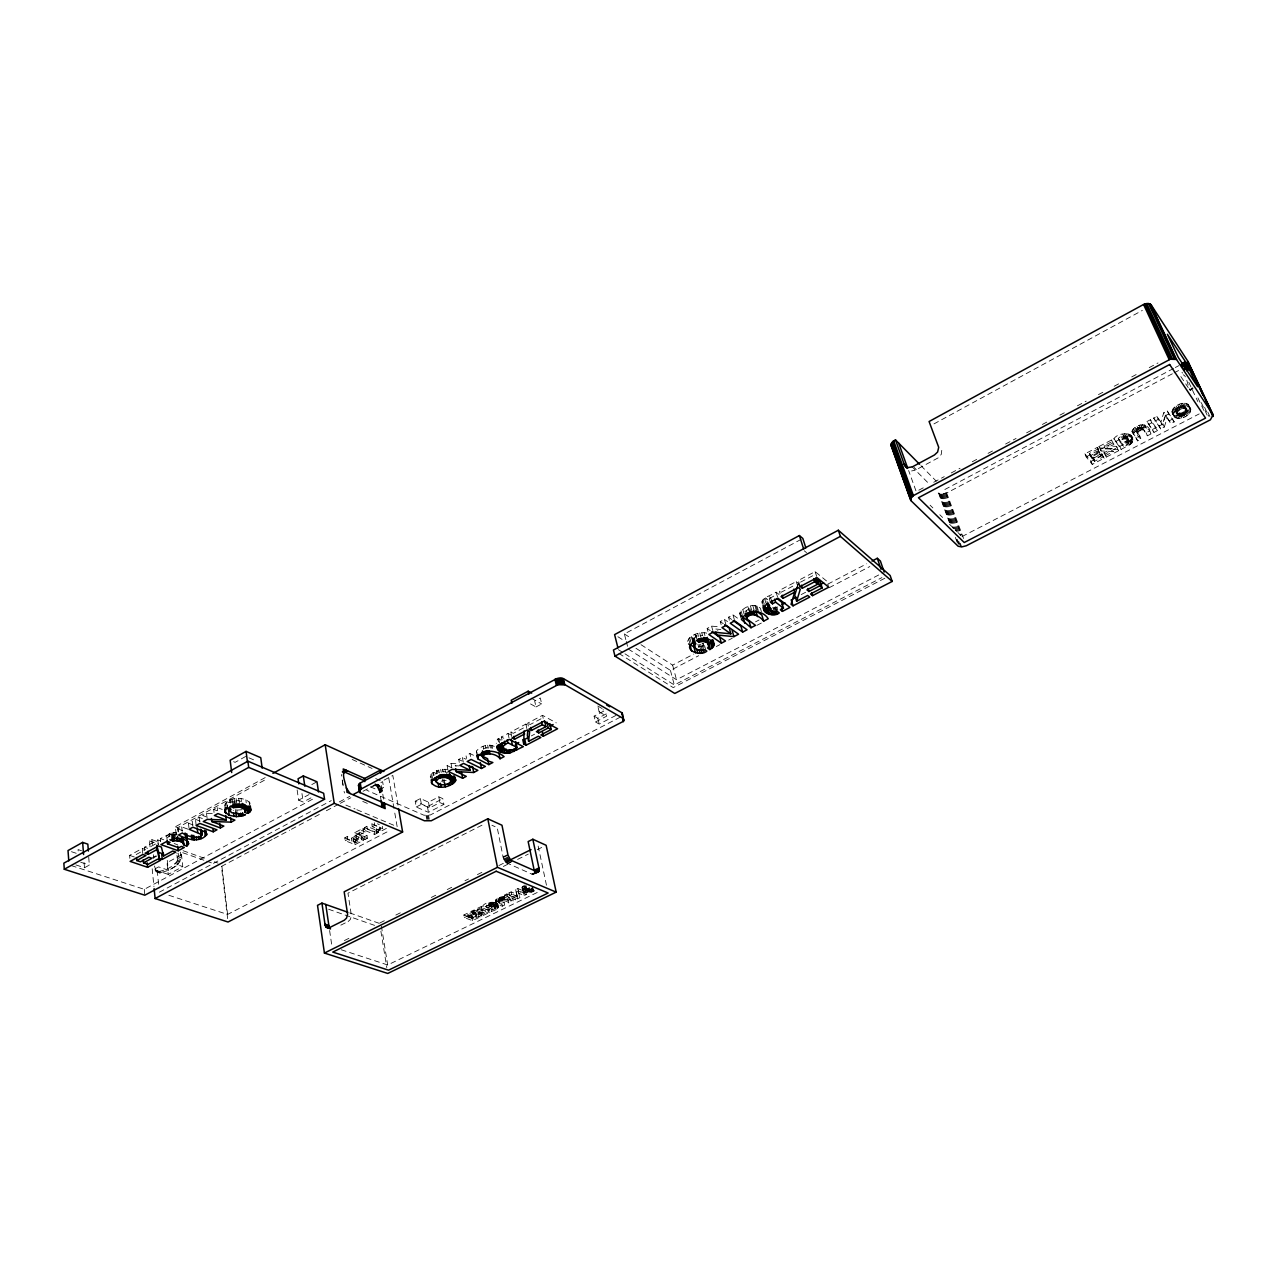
<?xml version="1.0" encoding="UTF-8"?>
<svg xmlns="http://www.w3.org/2000/svg" width="1277" height="1277" viewBox="0 0 1277 1277"><rect width="100%" height="100%" fill="white"/><g stroke="black" fill="none" stroke-linecap="round" stroke-linejoin="round"><path stroke-width="0.75" stroke-dasharray="5 3.75" d="M494.231 746.391C488.277 743.374 480.375 746.183 476.385 751.099L477.151 753.302M1175.702 410.396C1187.45 393.875 1188.664 422.096 1175.702 410.396C1175.447 420.851 1192.989 414.642 1185.375 406.996M1177.091 413.413C1177.602 409.358 1184.992 406.373 1187.131 410.683M504.702 905.042L502.388 906.159C485.691 902.52 503.872 891.793 510.608 899.279L511.135 901.913L508.821 903.031C505.085 898.082 491.406 902.536 504.702 905.042L504.176 902.408C490.895 899.902 504.559 895.432 508.294 900.413L510.608 899.279M496.003 903.158C498.908 898.162 506.873 898.832 511.135 901.913M483.456 908.298L491.517 911.443C508.533 905.952 488.373 901.722 483.456 908.298L482.945 905.648C487.862 899.072 508.007 903.334 491.007 908.809L482.945 905.648M1132.045 431.323C1135.812 422.607 1150.066 422.144 1150.96 433.972L1147.432 435.792L1141.941 427.364C1133.417 425.433 1135.828 436.064 1141.143 439.049L1137.631 440.868L1132.045 431.323L1133.449 434.914M1133.369 434.34C1136.227 427.572 1148.725 424.044 1150.96 433.972M495.3 904.93L491.805 907.197L486.553 905.138L487.064 907.771L492.315 909.831C500.935 907.516 490.799 899.726 486.553 905.138M154.469 865.982L156.273 871.872C164.733 871.01 181.111 864.768 178.157 853.196M154.836 869.749L157.247 870.563L158.683 872.686C167.925 871.888 184.846 864.625 180.328 852.142M1119.578 441.379L1123.425 446.375C1134.646 444.715 1125.835 433.988 1119.578 441.379L1118.269 438.362C1123.6 433.095 1130.225 437.245 1130.624 444.268L1121.11 449.424L1113.895 438.761C1118.987 430.684 1139.834 432.536 1130.624 444.268M522.469 890.484L522.868 886.19L523.41 888.84C520.713 894.139 532.062 893.166 534.696 890.644M534.44 872.941L532.349 874.346L505.74 862.47L503.218 857.585L497.216 827.64L491.9 825.245M1172.047 411.338C1173.579 404.857 1187.355 398.855 1189.589 407.427C1187.929 413.812 1174.377 419.798 1172.047 411.338C1172.318 425.449 1197.603 415.536 1188.903 405.16M1173.419 414.355C1175.223 408.177 1186.86 402.51 1190.85 409.294M779.082 594.491L776.081 592.177C771.947 595.752 761.603 596.63 761.81 603.75M741.682 616.264L739.67 613.471C742.943 606.83 754.276 602.393 760.374 608.251L761.715 612.752M687.553 641.357C690.107 634.414 699.573 631.939 706.341 632.945L708.017 638.947M1113.895 438.761L1119.817 446.423L1130.001 440.677L1131.342 436.207M797.359 586.654L798.38 583.222L796.273 581.546L779.162 590.549L780.087 593.566M1160.905 421.985L1156.882 416.35L1153.626 418.058L1160.649 428.944L1164.305 427.045L1162.948 424.044L1165.693 415.057L1170.961 423.597L1174.233 421.905L1167.274 410.939L1163.746 412.774L1160.905 421.985L1162.262 424.986L1165.119 415.807L1163.746 412.774M1164.305 427.045L1167.066 418.074L1165.693 415.057M533.69 889.271C531.535 892.958 522.612 891.873 525.086 886.334M1137.184 433.542L1139.403 430.828L1143.298 430.365M692.597 639.809L696.891 636.233L702.238 635.531M435.617 774.085L436.175 773.591C433.781 770.813 430.126 773.958 430.301 776.815L430.812 777.916M1118.269 438.362L1122.116 443.374L1127.128 440.549L1127.958 438.394M744.97 611.635L748.721 609.001L752.009 608.506M250.021 804.063L249.893 802.882C243.939 795.906 226.875 796.784 224.369 806.186M500.999 740.277L498.716 738.473L497.87 739L495.987 741.362L496.322 743.453M523.41 888.84L525.262 887.723M348.158 921.531L350.313 919.488L351.43 915.689L347.967 893.182L484.813 823.745M941.772 450.35L941.245 454.404L938.547 457.645L915.433 470.144L911.602 470.958M245.695 756.447L235.112 762.337L230.163 760.262M75.838 864.912L84.49 867.753L89.342 865.072L88.528 854.76M150.047 846.89L149.457 840.936L151.851 839.627L159.194 842.245M176.162 834.312L175.364 826.762L265.951 777.182M175.364 826.762L177.726 827.64L266.063 779.337M129.871 858.383L129.6 855.367L142.274 848.439L145.37 849.524L136.224 854.505L136.511 857.521M144.812 850.227L144.524 847.21L157.821 839.931L160.742 840.984M160.631 841.607L160.327 838.574L172.219 832.748L176.178 832.253L176.817 838.303M178.285 831.966L177.966 828.933L181.717 826.873L188.677 829.443M188.948 827.751L188.437 823.202L192.22 821.143L192.731 825.692M196.163 825.421L195.477 819.355L199.18 817.328L202.596 818.621M212.237 813.529L206.523 813.321L202.612 815.46L207.72 817.408M214.041 812.443L213.69 809.41L217.186 807.495L222.278 809.474M151.117 846.38L156.369 843.522M933.966 423.9L1142.356 310.407M152.601 857.697L155.826 855.941M153.543 857.793L156.8 856.021M181.51 854.856L167.016 862.661L168.229 874.394L182.771 866.604L181.51 854.856L176.753 853.18M311.811 784.573L316.983 781.779M168.229 874.394L153.767 869.509L158.619 866.891L168.277 870.18L177.998 864.96L182.771 866.604M297.142 789.936L298.61 800.152L309.002 794.581M298.61 800.152L303.192 802.052L313.583 796.481M71.336 865.598L144.253 889.335L314.86 797.965M625.81 639.585L624.389 633.935L801.094 539.389M159.37 892.176L331.302 800.615M923.223 487.846L916.216 491.581L908.633 470.543M933.726 482.259L944.246 476.656M951.253 472.937L960.017 468.276M972.276 461.747L977.543 458.954M988.047 453.351L995.054 449.632M1005.574 444.029L1016.077 438.442M1026.596 432.855L1031.848 430.062M1042.367 424.459L1049.375 420.74M1059.878 415.137L1065.146 412.343M1077.405 405.815L1086.168 401.154M1098.428 394.625L1103.679 391.831M1114.198 386.245L1121.206 382.509M1131.725 376.923L1136.977 374.129M1149.236 367.6L1158 362.939M339.267 801.956L349.786 796.353M272.161 839.5L221.448 866.413L227.817 920.094M273.916 838.574L289.656 830.21M291.395 829.284L305.395 821.861M307.134 820.935L319.378 814.439M326.369 810.735L338.613 804.239M340.368 803.297L350.856 797.742M363.099 791.245L377.082 783.807M384.074 780.103L392.821 775.458L398.232 806.649M383.627 799.115L381.392 785.866C378.934 779.832 359.444 793.735 382.621 781.668L383.627 787.558L378.375 790.319L366.962 785.307M375.693 785.786L378.215 784.445M375.278 785.547L378.375 784.541L381.807 789.17L379.556 791.309L381.105 800.456M375.853 785.866L378.95 784.972M376.444 786.297L379.524 785.499M377.018 786.84L380.083 786.121M377.561 787.446L380.594 786.808M378.072 788.148L378.551 788.899L381.057 787.558M1173.547 368.462L944.613 489.618L961.358 534.744M1175.303 367.521L1178.831 365.669M379.556 791.309L378.95 789.681L381.472 788.356M536.005 706.947L541.656 703.962L540.331 697.992L534.68 700.993L536.005 706.947L527.912 702.494M379.285 790.495L381.807 789.17M379.604 791.532L382.126 790.192M379.732 792.091L382.254 790.766M1172.366 373.794L947.534 492.555L942.155 494.087L938.212 493.002M1174.122 372.868L1179.389 370.091M379.828 792.857L382.35 791.532M707.969 631.461L707.139 628.46L711.576 626.113L719.382 626.879M721.122 624.549L720.26 621.548L724.426 619.361L727.523 621.58M729.375 620.223L728.513 617.206L732.966 614.86L739.144 619.329M800.216 586.526L798.317 580.476L815.125 571.633L826.826 581.195L828.278 585.696M447.94 769.967L447.094 765.546L451.02 763.47L458.97 763.885M459.289 762.385L458.714 759.432L462.386 757.5L465.961 759.24M473.512 755.282L469.952 753.526L466.009 755.585L466.584 758.538M501.989 739.942L501.366 736.989L508.054 733.461L511.566 735.297M511.726 736.478L510.784 732.024L525.901 724.075L528.359 725.4M528.343 726.102L527.688 723.133L542.533 715.328L556.277 722.878M773.766 596.12L768.179 599.2L766.854 602.026M792.809 586.159L781.301 592.209L779.162 590.549M812.715 575.751L800.456 582.184L798.317 580.476M523.426 727.986L513.274 733.333L510.784 732.024M541.017 718.807L530.21 724.49L527.688 723.133M1192.175 387.649C1188.217 397.067 1188.424 376.268 1183.252 374.815M1189.605 389.708L1192.973 388.032M1190.1 390.379L1193.021 388.862M801.19 594.603L806.186 591.985M531.328 735.919L534.6 734.195M641.022 644.693L672.612 665.125L693.778 654.079M755.537 621.835L759.065 619.999M827.895 584.084L866.7 563.811M353.059 838.925L355.309 839.819L361.152 836.786L362.86 837.489L363.322 840.346L355.07 844.624L345.237 840.713L344.79 837.84L347.216 836.579L351.351 838.239L356.459 835.573L358.167 836.259L358.629 839.133L353.506 841.782L353.059 838.925L358.167 836.259M367.409 838.239L364.967 839.516L355.166 835.541L354.703 832.668L362.955 828.358L364.727 829.092L358.917 832.109L359.38 834.998L367.409 838.239L366.946 835.381L358.917 832.109M359.38 834.998L365.19 831.966L364.472 827.576L366.914 826.299L376.667 830.337L377.13 833.195L374.704 834.456L364.935 830.465L367.377 829.188L377.13 833.195M371.767 823.777L379.78 827.113L380.259 829.986L372.245 826.65L371.767 823.777L374.241 822.468L374.72 825.357L382.733 828.693L382.254 825.82L377.449 823.809M415.233 801.222L420.372 798.54L428.513 802.179L438.809 796.832L442.816 798.652L443.901 804.398L428.465 812.364L416.254 807L415.233 801.222L427.428 806.633L442.816 798.652M1091.947 456.751L1093.208 459.752L1101.141 455.65L1099.848 452.633L1091.947 456.751L1093.224 458.331L1101.828 453.878L1104.174 458.204L1092.266 464.381L1086.152 456.895L1084.891 453.878L1097.262 447.429L1099.641 451.803L1090.59 456.512L1089.313 453.495L1098.364 448.802M1098.779 446.631L1099.848 447.988L1112.171 448.498L1113.464 451.515L1101.141 450.989L1098.779 446.631L1111.565 439.974L1113.927 444.348L1105.291 448.834L1103.998 445.817L1112.618 441.331M1146.938 421.538L1150.417 419.734L1156.1 427.587L1157.457 430.604L1154.009 432.392L1146.938 421.538L1154.009 432.392M635.962 648.301L670.441 670.409L698.663 655.708M716.317 646.513L719.845 644.677M728.672 640.08L732.2 638.245M756.894 625.363L762.193 622.617M829.236 587.675L869.813 566.541M345.237 840.713L347.663 839.452L351.798 841.112L356.921 838.446L358.629 839.133M355.166 835.541L363.434 831.247L365.19 831.966M372.245 826.65L374.72 825.357M1086.152 456.895L1098.555 450.446L1099.641 451.803M1100.072 449.648L1112.874 442.991L1113.927 444.348M1115.204 441.778C1119.721 439.607 1128.405 432.871 1132.667 439.224M1148.294 424.555L1151.774 422.751L1157.457 430.604M1154.983 421.075L1158.255 419.383L1162.262 424.986M1165.119 415.807L1168.647 413.971L1174.233 421.905M1089.313 453.495L1090.893 455.442L1098.795 451.324L1099.848 452.633M416.254 807L421.41 804.318L429.567 807.926L439.879 802.579L443.901 804.398M598.115 707.49L599.168 711.88L603.382 709.693M386.388 828.406L378.439 832.524L376.731 831.822L376.252 828.949L379.78 827.113M615.945 715.423L599.216 724.075L595.481 721.968L594.092 716.142L605.234 710.347M344.79 837.84L354.623 841.766L362.86 837.489M354.703 832.668L364.504 836.643L366.946 835.381M364.472 827.576L374.225 831.598L376.667 830.337M376.252 828.949L377.96 829.651L382.733 827.177M1090.59 456.512L1092.154 458.443L1100.088 454.325L1101.141 455.65M1103.998 445.817L1116.497 446.359L1118.78 450.637L1106.297 457.102L1103.951 452.776L1112.171 448.498M353.506 841.782L355.772 842.692L361.599 839.659L363.322 840.346M376.731 831.822L380.259 829.986M1084.891 453.878L1090.989 461.38L1102.897 455.203M1103.951 452.776L1105.004 454.101L1117.471 447.636M1132.124 431.897L1136.307 437.867L1139.818 436.048L1141.143 439.049M1141.941 427.364L1146.092 432.791L1149.619 430.956M1152.652 429.375L1156.1 427.587M1153.626 418.058L1159.293 425.943L1162.948 424.044M1169.604 420.596L1172.861 418.904M594.092 716.142L597.812 718.265L607.836 713.061M1093.208 459.752L1094.501 461.348L1103.12 456.879L1104.174 458.204M1105.228 455.777L1113.464 451.515M628.204 648.987L676.507 679.747L882.343 573.086M595.481 721.968L606.639 716.174L605.585 711.8M168.851 895.273L227.593 914.444L390.076 830.337M624.964 653.824L674.304 684.983L881.928 577.603M962.028 536.548L1199.199 413.908M884.865 578.226L673.218 687.601L616.775 652.116M620.319 717.147L430.237 815.013L423.932 815.221L366.691 790.224M340.815 925.155L347.536 921.802M503.09 856.867L507.911 854.473M503.218 857.585L508.023 855.191M503.665 859.086L508.469 856.707M503.984 859.852L508.805 857.458M504.367 860.586L509.172 858.192M344.391 940.574L349.722 937.925M379.86 922.984L385.175 920.334M395.822 915.066L401.138 912.417M431.275 897.46L436.606 894.826M447.237 889.542L452.553 886.908M464.972 880.747L468.515 878.991M477.39 874.601L484.478 871.074M504.798 861.273L509.603 858.878M505.245 861.911L510.066 859.517M498.876 865.567L507.799 861.145M505.74 862.47L510.561 860.075M506.235 862.933L511.055 860.554M507.24 863.587L512.045 861.209M507.703 863.747L512.508 861.368M503.33 866.46L508.677 863.811M517.584 859.405L528.295 854.105M537.202 849.684L542.549 847.034M531.886 874.106L536.643 871.776M532.349 874.346L537.106 872.015M533.211 874.49L538.639 871.856M480.36 916.854L478.939 916.311L473.256 919.073L471.532 918.418L471.037 915.785L472.761 916.439L478.428 913.678L479.865 914.236L480.36 916.854L472.506 920.669L464.365 917.604L463.87 914.971L472.011 910.996L473.48 911.555L473.975 914.188L468.02 917.094L467.526 914.46L473.48 911.555M473.017 910.501L485.244 910.373L485.755 912.991L473.512 913.135L473.017 910.501L481.413 906.399L482.85 906.957L483.36 909.591L477.678 912.353L477.183 909.719L482.85 906.957M504.623 895.081L506.889 893.964L514.87 897.204L515.397 899.838L513.131 900.939L505.149 897.715L504.623 895.081L512.604 898.306L514.87 897.204M508.996 892.942L511.119 891.905L516.786 894.219L517.329 896.853L511.662 894.554L509.523 895.592L508.996 892.942L516.962 896.199L519.356 895.033L519.899 897.667L517.488 898.832L509.523 895.592M517.329 896.853L515.621 889.718L517.919 888.584L525.853 891.873L526.395 894.507L524.256 895.544L518.717 893.277L518.175 890.628L523.714 892.91L525.853 891.873M464.365 917.604L472.522 913.63L473.975 914.188M473.512 913.135L481.924 909.032L483.36 909.591M505.149 897.715L507.416 896.614L515.397 899.838M516.147 892.352L518.462 891.234L526.395 894.507M467.526 914.46L469.617 915.258L474.836 912.704L476.241 913.247L476.752 915.88L471.532 918.418M487.064 907.771L491.677 906.111L495.811 907.548M471.037 915.785L476.241 913.247M477.183 909.719L489.474 909.559L489.985 912.177L481.764 916.184L480.328 915.625L479.833 913.007L485.244 910.373M468.02 917.094L470.112 917.876L475.347 915.338L476.752 915.88M463.87 914.971L472.011 918.051L479.865 914.236M479.833 913.007L481.253 913.55L489.474 909.559M495.492 900.508L501.861 903.525L504.176 902.408M480.328 915.625L485.755 912.991M341.278 949.769L387.697 964.981L538.048 892.08M773.846 608.235L777.47 606.926M436.75 773.894L436.766 770.685L447.253 769.281M698.407 647.024L705.175 645.172L702.909 643.608L704.553 649.578M483.217 748.753L486.585 747.668L490.176 748.53M521.926 887.834L525.964 889.989L531.918 889.079M177.375 834.839L172.714 834.871L166.888 837.712L167.207 840.745M701.871 643.943L703.196 643.528M240.635 801.381C235.766 798.652 231.233 804.494 226.971 801.748L227.705 807.83M242.167 809.698L233.212 810.448M446.168 780.439L440.006 781.316M524.671 887.02L526.603 888.521L530.29 888.505L530.833 891.138M529.588 887.547L525.262 890.005M477.678 912.353L489.985 912.177M1105.291 448.834L1117.79 449.36L1118.78 450.637M459.002 765.913L455.123 765.721L458.459 767.317M720.787 629.513L715.072 628.954L717.977 630.982M80.722 862.246L89.342 865.072M71.464 851.695L76.636 853.419M81.505 850.737L78.073 849.572L78.344 853.036M156.273 871.872L159.817 873.053M159.338 871.808L161.732 872.622M155.395 871.026L157.789 871.824M158.045 872.239L160.439 873.037M129.6 855.367L134.819 857.154M176.146 862.486L178.525 863.316M174.885 863.444L177.28 864.274M177.663 860.363L180.041 861.193M177.216 861.145L179.61 861.975M178.557 856.963L180.935 857.809M178.301 858.687L180.68 859.517M144.524 847.21L147.621 848.295M328.588 909.24L374.736 925.426M149.457 840.936L158.683 844.209M182.691 852.701L204.831 860.538M206.682 861.193L214.073 863.795M349.706 912.911L379.189 923.319M183.074 850.721L205.134 858.543M214.313 861.815L217.984 863.108M160.327 838.574L163.775 839.803M174.135 843.522L177.583 844.751M169.41 836.339L166.393 835.254L167.016 841.304M172.14 835.062L168.963 833.913L169.602 839.963M177.966 828.933L184.926 831.487M188.437 823.202L197.025 826.411M195.477 819.355L200.601 821.287M213.69 809.41L217.074 810.719M232.637 801.557L229.557 800.328L230.307 806.425M447.525 772.585L443.726 771.547L438.857 772.202L436.191 770.941M345.875 805.085L355.022 808.932M356.858 809.714L397.147 826.682L394.449 811.039M248.951 757.836L255.48 760.613M362.748 801.413L368.015 803.68M374.959 783.711L383.627 787.558M375.693 778.571L382.621 781.668M352.149 759.432L372.086 768.467M447.094 765.546L452.489 768.115M458.714 759.432L462.114 761.076M501.366 736.989L503.824 738.25M531.248 698.184L541.656 703.962M599.168 711.88L606.639 716.174M597.764 706.021L603.734 709.485M618.387 649.674L623.32 652.786M617.892 636.712L624.453 640.926M624.389 633.935L631.03 638.245M697.226 636.122L694.911 634.541L696.556 640.559M707.139 628.46L710.267 630.646M720.26 621.548L723.229 623.639M728.513 617.206L731.609 619.425M767.78 599.599L765.482 597.844L766.854 602.377M804.223 550.786L806.521 552.654M930.103 505.197L932.864 507.927M939.808 514.743L942.586 517.472M949.529 524.288L956.473 531.088M957.862 532.461L960.639 535.191M911.634 466.36L928.427 483.185M914.204 467.462L916.327 469.601M920.956 465.658L936.264 481.158M1139.818 436.048L1135.844 430.525M1167.066 418.074L1170.961 423.597M1180.842 376.571L1188.201 387.601M1182.007 372.23L1182.454 373.123M1207.803 412.072L1210.309 417.387M1204.594 407.379L1208.744 416.254M1201.29 402.654L1207.946 416.861M1197.938 397.897L1204.594 412.088M1188.791 382.27L1197.81 401.553M1188.057 404.218L1190.978 410.444M1186.972 403.564L1188.376 406.597M1189.302 408.592L1190.691 411.609M1185.647 403.213L1187.035 406.246M1188.6 409.805L1190.004 412.806M1187.818 410.763L1189.206 413.764M1184.082 403.165L1185.487 406.182M1184.864 406.389L1187.275 411.37M1184.242 405.958L1187.227 412.056M1182.725 403.309L1184.13 406.325M1186.748 411.705L1188.137 414.722M1183.524 405.671L1184.928 408.688M1185.567 409.725L1186.956 412.742M1185.12 410.396L1186.509 413.413M1182.71 405.543L1184.098 408.56M1181.241 403.676L1182.646 406.693M1184.497 411.018L1186.764 415.663M1181.816 405.559L1183.204 408.592M1180.874 405.735L1182.263 408.768M1183.715 411.625L1185.104 414.642M1179.629 404.282L1181.033 407.299M1183.715 413.588L1185.104 416.605M1179.9 406.07L1181.289 409.087M1182.741 412.184L1184.13 415.201M1181.72 412.647L1183.109 415.663M1178.863 406.533L1180.251 409.566M1177.889 405.112L1179.278 408.129M1181.975 414.418L1183.364 417.419M1180.746 412.982L1182.135 415.983M1177.905 407.108L1179.294 410.125M1177.107 407.698L1178.495 410.731M1179.804 413.157L1181.193 416.158M1176.213 406.054L1177.602 409.087M1180.379 415.009L1181.768 418.026M1176.484 408.337L1177.873 411.37M1178.91 413.189L1180.299 416.19M1178.08 413.062L1179.469 416.079M1176.021 409.023L1177.41 412.04M1178.91 415.376L1180.283 418.393M1174.84 407.012L1176.229 410.029M1177.362 412.79L1178.751 415.807M1175.766 409.709L1177.139 412.726M1176.74 412.343L1178.128 415.36M1175.862 411.082L1177.602 414.77M1177.57 415.52L1178.942 418.537M1173.771 407.97L1175.159 410.986M1172.988 408.943L1174.377 411.96M1176.021 415.488L1177.41 418.505M1172.318 410.156L1173.691 413.173M1174.696 415.153L1176.085 418.17M1173.611 414.514L1174.984 417.531M1172.733 413.572L1174.106 416.589M1172.19 412.471L1173.563 415.488M1167.274 410.939L1168.647 413.971M1156.882 416.35L1158.255 419.383M1159.293 425.943L1160.649 428.944M1150.417 419.734L1151.774 422.751M1145.07 425.161L1146.427 428.178M1144.495 424.842L1145.836 427.859M1143.841 424.65L1145.198 427.667M1142.484 424.571L1143.841 427.587M1146.092 432.791L1147.432 435.792M1140.904 424.842L1142.245 427.875M1141.287 427.029L1142.628 430.046M1140.664 426.965L1142.005 429.982M1139.084 425.464L1141.255 430.078M1139.052 427.348L1140.393 430.365M1138.062 427.811L1139.403 430.828M1137.041 426.422L1138.366 429.439M1137.121 428.354L1138.461 431.371M1136.434 428.88L1137.775 431.897M1135.109 427.54L1137.328 432.408M1135.796 429.902L1137.137 432.903M1133.641 428.625L1134.982 431.658M1132.651 429.695L1133.976 432.727M1136.307 437.867L1137.631 440.868M1132.124 430.748L1133.449 433.765M1130.959 435.537L1132.922 439.99M1130.305 434.85L1132.954 440.868M1129.538 434.292L1130.863 437.309M1131.374 438.841L1132.683 441.842M1128.66 433.877L1129.985 436.894M1131.039 439.464L1132.364 442.48M1127.655 433.621L1128.98 436.622M1130.576 440.086L1131.901 443.087M1130.001 440.677L1131.326 443.694M1126.154 433.51L1127.479 436.526M1127.368 437.261L1129.347 441.954M1126.633 436.526L1129.267 442.48M1125.723 436.064L1127.032 439.065M1127.655 440.006L1128.98 443.007M1124.542 433.717L1125.867 436.734M1128.245 441.986L1129.554 444.987M1127.128 440.549L1128.437 443.566M1124.766 435.856L1126.091 438.873M1126.33 441.124L1127.655 444.141M1123.744 435.904L1125.053 438.921M1122.818 434.228L1124.143 437.245M1125.292 441.73L1126.601 444.731M1122.627 436.191L1123.952 439.208M1121.445 436.702L1122.77 439.719M1122.116 443.374L1123.425 446.375M1119.817 446.423L1121.11 449.424M1116.497 446.359L1117.79 449.36M1111.565 439.974L1112.874 442.991M1105.004 454.101L1106.297 457.102M1099.848 447.988L1101.141 450.989M1101.828 453.878L1103.12 456.879M1097.262 447.429L1098.555 450.446M1098.795 451.324L1100.088 454.325M1093.224 458.331L1094.501 461.348M1090.893 455.442L1092.154 458.443M1090.989 461.38L1092.266 464.381M946.672 492.97L963.56 538.479M945.778 493.337L961.294 535.207M944.852 493.624L960.368 535.51M943.942 493.864L958.772 533.914M943.033 494.007L957.175 532.254M942.155 494.087L955.611 530.514M960.32 543.268L961.677 546.907M941.309 494.087L954.095 528.694M958.804 541.448L960.815 546.923M940.526 494.023L953.312 528.63M957.335 539.564L960.033 546.859M939.824 493.864L951.924 526.667M956.617 539.421L958.644 544.896M939.186 493.64L950.615 524.639M955.308 537.394L958.005 544.688M938.643 493.353L950.072 524.352M815.125 571.633L817.057 577.683M798.38 583.222L799.801 587.755M796.273 581.546L798.173 587.596M776.081 592.177L777.916 598.211M776.863 607.213L777.773 610.214M775.73 606.767L777.102 611.268M775.091 606.99L776.001 609.991M775.171 607.868L776.081 610.853M773.878 607.229L774.788 610.23M771.547 600.781L770.638 597.764L768.515 596.151L770.35 602.185M772.808 607.245L774.165 611.747M764.508 598.45L766.328 604.484M762.96 599.807L764.316 604.34M762.018 601.228L763.375 605.745M756.958 606.048L758.315 610.566M755.92 605.697L757.708 611.715M754.851 605.49L756.638 611.507M752.744 605.49L754.531 611.507M750.429 605.905L752.217 611.938M749.934 608.618L750.828 611.635M748.721 609.001L749.615 612.018M747.923 606.751L749.711 612.768M746.231 610.326L747.109 613.327M742.767 609.448L744.539 615.482M741.027 610.853L742.799 616.871M739.99 612.194L741.745 618.212M739.67 613.471L741.426 619.489M732.966 614.86L734.706 620.893M724.426 619.361L726.15 625.379M711.576 626.113L712.837 630.63M704.138 632.642L704.968 635.643M701.712 632.674L702.558 635.691M704.521 645.476L706.165 651.446M699.732 632.929L700.993 637.446M702.286 645.444L703.531 649.913M697.673 633.456L698.503 636.457M700.546 644.199L702.206 650.185M699.205 644.294L700.865 650.264M695.534 634.238L697.194 640.256M697.896 644.215L698.727 647.2M695.454 642.203L694.225 637.702L691.895 636.122L693.555 642.139M693.523 638.277L694.353 641.277M692.916 639.027L693.746 642.028M691.288 636.473L692.932 642.491M689.708 637.638L691.352 643.656M688.59 638.803L690.218 644.805M344.072 791.373L344.519 793.033M518.175 890.628L519.899 897.667M672.612 665.125L676.507 679.747M670.441 670.409L674.304 684.983M515.621 889.718L516.786 894.219M626.289 641.453L627.725 647.104M597.812 718.265L599.216 724.075M542.533 715.328L543.188 718.312M525.901 724.075L526.858 728.528M538.16 846.092L546.604 885.855M508.054 733.461L508.996 737.914M532.748 887.307L533.642 891.202M532.301 887.643L532.844 890.292M531.695 887.978L532.477 891.713M531.009 888.281L531.551 890.915M530.785 889.478L531.328 892.112M498.716 738.473L499.642 742.927M529.556 888.664L530.21 892.4M497.87 739L498.493 741.953M528.79 888.744L529.348 891.378M528.566 889.941L529.109 892.575M528.039 888.744L528.582 891.394M527.305 888.68L527.848 891.314M527.225 890.037L527.768 892.671M526.124 885.663L527.146 891.154M525.517 885.999L526.459 890.931M525.964 889.989L526.507 892.623M524.719 885.073L525.885 890.644M524.799 886.685L525.486 890.34M524.767 889.766L525.31 892.415M523.666 885.631L524.208 888.281M523.634 889.399L524.177 892.032M523.714 892.91L524.256 895.544M522.325 886.717L523.283 891.569M522.038 887.228L522.708 891.059M491.98 745.497L492.587 748.466M490.879 745.241L491.469 748.194M489.761 745.114L490.368 748.067M517.919 888.584L518.462 891.234M487.654 745.161L488.261 748.13M516.962 896.199L517.488 898.832M485.452 745.576L486.042 748.545M483.121 746.359L483.728 749.312M512.604 898.306L513.131 900.939M511.119 891.905L511.662 894.554M341.597 776.081L341.358 774.516M508.294 900.413L508.821 903.031M506.889 893.964L507.416 896.614M476.385 751.099L476.975 754.053M504.431 896.917L504.958 899.551M503.808 896.805L504.335 899.455M503.17 896.757L503.697 899.407M502.611 898.178L503.138 900.812M501.989 896.837L502.515 899.471M501.909 898.082L502.436 900.716M501.35 898.082L501.877 900.732M500.728 897.092L501.254 899.726M500.744 898.194L501.27 900.828M501.861 903.525L502.388 906.159M500.105 898.385L500.632 901.035M499.403 897.508L499.93 900.157M499.435 898.689L499.961 901.323M498.844 899.008L499.371 901.658M469.952 753.526L470.527 756.479M498.014 898.114L499.131 902.759M496.801 898.785L497.312 901.418M497.854 903.893L498.477 907.308M497.471 903.477L498.317 907.644M496.945 903.126L498.062 907.963M495.971 899.407L496.482 902.041M497.168 905.664L497.679 908.298M495.939 901.051L496.865 905.489M495.524 899.982L496.162 903.43M496.545 906.079L497.056 908.713M495.524 902.568L496.051 905.201M494.662 902.376L495.779 907.819M495.013 905.489L495.524 908.123M494.566 905.824L495.077 908.458M493.736 902.248L494.454 906.558M493.896 906.191L494.407 908.809M492.762 902.201L493.529 906.271M492.06 903.493L492.571 906.127M491.437 902.264L491.948 904.898M491.166 903.477L491.677 906.111M491.805 907.197L492.315 909.831M462.386 757.5L463.264 761.922M490.129 902.488L490.655 905.122M490.288 903.573L490.815 906.207M491.007 908.809L491.517 911.443M489.458 903.781L489.969 906.415M488.868 902.855L489.378 905.489M488.644 904.116L489.155 906.75M488.133 909.032L488.644 911.666M481.413 906.399L481.924 909.032M481.253 913.55L481.764 916.184M451.02 763.47L451.866 767.908M478.428 913.678L478.939 916.311M474.453 911.06L475.347 915.338M444.987 769.105L445.545 772.042M472.011 910.996L472.522 913.63M472.761 916.439L473.256 919.073M472.011 918.051L472.506 920.669M442.592 769.201L443.151 772.154M443.885 778.794L444.619 782.705M469.617 915.258L470.112 917.876M442.56 778.906L443.295 782.817M440.677 769.472L441.219 772.425M438.729 769.967L439.288 772.92M436.766 770.685L437.309 773.623M438.809 796.832L439.879 802.579M433.542 772.346L434.084 775.299M432.999 772.665L433.542 775.602M431.674 773.67L432.488 778.092M430.796 774.66L431.339 777.613M428.513 802.179L429.567 807.926M427.428 806.633L428.465 812.364M428.561 815.38L429.248 819.211M427.699 815.492L428.402 819.323M426.869 815.54L427.556 819.371M426.055 815.54L426.757 819.371M420.372 798.54L421.41 804.318M388.751 777.805L394.114 809.091M377.385 784.429L378.375 790.319M377.96 829.651L378.439 832.524M374.225 831.598L374.704 834.456M366.914 826.299L367.377 829.188M381.36 925.937L387.697 964.981M380.897 931.204L386.819 967.679M362.955 828.358L363.434 831.247M364.504 836.643L364.967 839.516M361.152 836.786L361.599 839.659M356.459 835.573L356.921 838.446M355.309 839.819L355.772 842.692M354.623 841.766L355.07 844.624M342.204 779.944L343.114 785.754M351.351 838.239L351.798 841.112M347.216 836.579L347.663 839.452M342.412 780.822L343.433 787.701M329.61 930.502L331.988 946.72M301.963 793.56L303.192 802.052M249.159 801.78L249.542 804.813M245.854 799.817L246.238 802.85M241.098 798.572L241.481 801.605M238.639 798.396L239.597 804.095M236.117 798.524L236.692 803.089M236.74 809.698L237.299 814.247M234.936 800.966L235.319 804.015M234.106 798.811L234.681 803.377M235.303 809.538L235.862 814.072M233.611 801.238L233.994 804.271M232.111 799.306L233.021 804.59M230.147 800.04L230.514 803.089M226.476 802.036L227.035 806.601M225.263 803.057L225.63 806.106M217.186 807.495L217.553 810.528M221.895 866.349L227.593 914.444M206.523 813.321L207.241 819.387M199.18 817.328L199.707 821.893M181.717 826.873L182.212 831.423M177.726 827.64L178.126 831.407M174.821 832.333L175.46 838.382M176.96 855.143L177.998 864.96M173.88 834.631L174.199 837.648M173.496 832.492L174.135 838.542M172.714 834.871L173.034 837.888M172.219 832.748L172.858 838.797M170.974 833.099L171.613 839.149M169.474 833.673L169.793 836.69M167.271 860.379L168.277 870.18M157.821 839.931L158.284 844.48M151.851 839.627L152.41 845.278M153.352 854.696L153.719 858.463M157.247 870.563L158.986 888.249M152.186 868.743L153.942 886.605M142.274 848.439L142.848 854.473M144.253 889.335L144.812 895.209M84.074 862.582L84.49 867.753"/><path stroke-width="1.5" d="M384.521 805.164L384.281 802.914L381.743 804.239C380.131 810.592 387.953 803.297 381.983 806.489M624.07 720.26L623 718.36L565.376 684.935L558.065 684.68L361.886 788.611L359.843 790.271L359.747 792.378L424.395 820.76L431.275 820.76L623.703 721.186L621.979 712.821L563.396 678.614L556.676 678.63L360.274 783.024L358.486 785.195L359.539 791.995M1192.894 373.906L1187.69 360.976L1151.503 305.426C1149.444 301.931 1144.272 303.862 1141.542 305.57L929.081 421.522L938.707 447.301L937.605 452.042L934.493 454.963L912.225 466.935L907.5 467.59L904.403 464.796L895.48 439.863L892.91 441.443L890.995 445.29L910.788 500.488L958.133 546.237L961.677 546.907L966.258 545.774L1210.42 419.798L1213.054 414.833L1187.929 361.471M381.999 805.803L384.521 804.462L385.239 808.644L346.913 792.171C347.472 786.089 338.533 770.223 347.567 770.845L365.014 778.587M694.241 645.811C694.688 650.28 701.105 651.047 704.553 649.578L706.835 651.126C700.227 657.272 681.455 649.307 693.555 642.139L695.869 643.704L694.241 645.811L693.012 641.309M183.76 843.81C183.074 839.021 163.903 842.118 172.858 838.797C178.126 837.856 186.139 838.015 188.757 843.443L186.665 846.092L183.441 844.927L183.106 837.792M477.518 758.075L477.566 757.006C484.047 748.625 496.689 750.126 504.096 756.654L500.057 758.761C492.826 748.865 469.537 755.904 492.858 762.513L488.836 764.62L478.332 759.208L476.928 755.122M709.166 645.939C708.831 641.421 702.334 640.671 698.886 642.139L696.556 640.559C703.212 634.398 721.968 642.411 709.82 649.562L707.538 648.014L709.166 645.939L706.676 637.638L707.538 639.17L706.548 641.501M532.828 839.244L546.125 845.278L556.181 892.128L387.745 973.441L324.422 953.057L317.51 905.345L321.932 903.11L325.076 924.899L326.704 927.565L329.642 927.565L344.327 920.206L346.498 918.147L347.615 914.348L344.167 891.793L487.798 818.796L501.973 825.229L508.023 855.191L510.561 860.075L537.968 872.175L539.086 868.679L532.828 839.244L528.151 841.575L534.345 871.01L539.086 868.679M245.615 809.73L239.98 807.128L233.388 807.639L230.307 806.425C236.644 803.616 245.854 803.313 250.675 808.932C251.441 811.98 247.403 814.886 244.976 812.172L245.886 810.384L245.04 805.196M527.848 730.412L527.353 735.424L528.63 741.314L538.383 736.238L540.809 737.531L526.044 745.225L523.73 744.012L524.065 730.955M528.63 741.314L529.652 731.338L527.178 730.029L512.045 737.962L514.535 739.255L524.703 733.924M455.618 780.694L455.745 779.529C450.526 771.915 434.388 774.165 431.387 782.705C436.894 790.144 450.653 787.749 455.618 780.694L454.867 776.799M746.662 618.26C750.333 610.997 760.198 616.232 763.662 621.133L768.227 618.754C762.018 608.906 746.438 609.688 741.426 619.489L750.988 627.741L755.521 625.379L747.029 619.026L745.784 615.259M910.788 500.488L910.932 498.11L913.39 495.604L1170.291 359.236L1176.516 359.46L1213.054 414.833M451.02 780.933C448.69 775.777 437.229 776.145 436.255 781.923C441.028 787.973 456.448 784.078 449.775 774.421L448.738 776.847M622.506 714.881L622.314 713.173M793.735 589.176L794.677 592.193L791.054 604.276L793.049 605.825L809.746 597.109L807.671 595.465L796.625 601.228L794.757 595.226L797.359 586.654M516.993 747.444L507.831 742.719L501.989 746.997C504.878 752.648 512.907 750.716 516.993 747.444L515.748 741.538M796.625 601.228L800.28 589.256L798.173 587.596L781.013 596.598L783.152 598.243L794.677 592.193M202.021 834.823L189.108 829.268L192.891 827.209L205.645 832.141L207.018 834.168C200.425 843.379 186.825 839.42 178.604 834.998L182.372 832.939C186.219 836.307 205.9 842.245 201.303 829.842M244.721 805.627L245.838 811.039M709.82 649.562L708.16 643.608L712.119 639.857L713.795 645.827M384.233 806.33L382.206 807.319M449.855 782.705L452.457 783.918L451.356 778.076L454.053 775.793M246.062 808.038L248.983 805.995L249.749 812.044M88.384 851.073L87.826 844.161L82.638 842.389L68.016 850.546L68.782 860.921M262.168 768.179L260.763 757.692L246.078 751.387L230.163 760.262L231.696 772.569M247.882 761.188L63.85 863.156L64.297 869.254L144.812 895.209L324.55 799.242L323.656 793.256L247.882 761.188L248.696 767.397L324.55 799.242M64.297 869.254L248.696 767.397M272.927 773.367L325.188 744.746L383.93 771.42M136.511 857.521L136.783 860.538L145.945 855.542L142.848 854.473L130.142 861.4L147.605 867.306L160.663 860.251L157.566 859.182L148.004 864.353L143.535 862.837L143.247 859.836M156.975 849.556L159.21 858.336L162.259 859.389L175.763 852.078L172.73 851.009L163.616 855.957L161.365 847.018L158.428 845.981L145.099 853.244L148.196 854.329L156.975 849.556L156.672 846.539M167.51 843.762L170.033 842.389L167.016 841.304L160.934 844.624L178.221 850.753L184.271 847.481L181.302 846.412L178.796 847.768L167.51 843.762L167.207 840.745M318.516 791.995L316.983 781.779L303.303 775.921L298.084 778.747L298.818 783.886M143.535 862.837L151.931 858.272L148.914 857.234L140.502 861.799L136.783 860.538M213.259 831.806L216.946 829.811L199.882 823.41L196.163 825.421L213.259 831.806L212.908 828.789M225.742 815.508L226.3 820.042L207.241 819.387L203.298 821.542L220.362 827.959L223.826 826.075L211.759 821.51L211.407 818.477M211.759 821.51L231.137 822.133L234.888 820.105L217.92 813.577L214.408 815.492L226.3 820.042M342.364 771.915L345.349 770.35M342.811 771.723L345.844 770.286M343.305 771.659L346.386 770.35L343.226 768.93L343.912 773.128M344.008 771.771L346.562 770.398M343.848 771.723L346.977 770.542M344.423 771.899L347.567 770.845M805.851 547.913L802.834 538.463L799.37 535.558L614.604 634.605L617.908 647.79M383.052 771.531L380.163 770.207L364.344 778.651L364.839 781.62M531.663 693.14L528.199 691.208L511.215 700.275L511.869 703.276M838.351 530.242L613.455 650.025L614.971 656.107L674.767 693.459L892.192 581.434L890.149 575.496L838.351 530.242L840.394 536.388L892.192 581.434M154.134 888.6L155.108 898.529L334.239 803.313L402.622 831.997L398.568 808.596M353.298 794.486L360.322 790.766M614.971 656.107L840.394 536.388M1182.422 362.971L1185.615 361.886L1197.603 386.676L1178.32 357.48L1167.37 334.271L1185.311 361.439M1181.273 364.168L1185.615 361.886M1181.528 364.568L1185.966 362.445M1182.039 365.398L1186.365 363.115M1182.47 366.164L1186.812 363.865M1182.949 366.994L1187.275 364.711M1184.88 367.137L1187.77 365.605M1183.939 368.83L1188.264 366.531M1184.418 369.771L1188.759 367.489M1186.333 369.947L1189.222 368.415M1186.78 370.841L1189.669 369.324M381.919 805.037L384.441 803.712M381.967 805.579L384.505 804.255M381.887 807.112L384.425 805.787M772.457 603.798L775.586 602.153L783.471 608.155L780.343 609.767L782.434 611.348L789.952 607.437L777.916 598.211L770.35 602.185L772.457 603.798L771.547 600.781M814.726 581.466L817.775 579.87L820.265 581.881L822.18 587.899L810.512 593.981L812.587 595.625L828.757 587.197L817.057 577.683L800.216 586.526L802.355 588.218L814.63 581.801L817.663 584.243L806.92 589.862L808.964 591.49L819.706 585.888L822.18 587.899M531.503 730.412L542.326 724.745L545.902 726.661L536.404 731.625L538.814 732.918L548.296 727.954L551.201 729.534L540.889 734.913L543.332 736.222L557.618 728.768L543.842 721.282L528.981 729.071L531.503 730.412L530.849 727.443M782.099 604.58L785.1 603.015M792.857 598.945L796.194 597.205M820.377 584.563L823.601 582.887M518.733 742.496L515.413 744.236L516.658 750.11L514.232 748.881M528.055 737.627L524.783 739.335L526.044 745.225M549.94 726.182L553.117 724.522M871.999 561.05L877.299 558.288L880.396 561.018L884.179 572.096M724.697 624.692L729.135 627.837L730.859 633.839L713.268 632.131L708.815 634.477L721.393 643.161L725.496 641.022L716.78 634.956L715.918 631.955M716.78 634.956L733.924 636.632L738.585 634.206L726.15 625.379L721.984 627.566L730.859 633.839M742.639 632.083L747.077 629.784L734.706 620.893L730.252 623.224L742.639 632.083L740.915 626.113L733.158 620.542M469.202 765.849L470.064 770.254L452.154 769.377L448.211 771.436L462.625 778.268L466.265 776.384L456.256 771.611L455.681 768.658M456.256 771.611L473.735 772.489L477.853 770.334L463.551 763.407L459.864 765.338L470.064 770.254M481.461 768.467L485.372 766.423L471.117 759.432L467.174 761.507L481.461 768.467L480.28 762.592M402.622 831.997L228.04 922.01L155.108 898.529M509.587 860.251L531.009 849.636M324.422 953.057L497.471 867.322L556.181 892.128M534.169 870.276L538.894 867.961M536.069 871.584L539.229 870.036M536.037 872.175L539.197 870.627M535.909 872.67L539.086 871.122M535.733 873.101L538.894 871.553M768.674 608.06L769.6 605.617L767.301 603.893C756.543 610.645 773 618.547 779.289 612.928L777.102 611.268C772.17 613.343 767.238 608.522 767.317 603.542M242.917 815.732L245.439 814.758L231.744 812.699L229.924 810.831L230.818 809.043C228.344 806.298 224.353 809.171 225.103 812.268L229.253 815.301L236.421 816.642L242.917 815.732L242.55 812.715M510.529 752.696L523.315 746.646L509.3 739.399L499.099 744.922L497.2 747.284C497.727 753.063 505.963 753.765 510.529 752.696L509.906 749.759M771.244 608.618L766.487 607.98L763.007 605.745L764.811 611.763M468.691 766.423L472.57 766.631L473.735 772.489M499.163 750.988L497.95 745.082L501.893 746.822M225.119 807.287L230.834 809.985M325.491 926.208L330.073 928.523M325.811 926.767L329.658 928.06M326.226 927.214L330.551 928.874M325.012 924.149L328.859 925.458L329.322 927.517M325.076 924.899L328.923 926.208M325.188 925.394L329.035 926.703M325.236 925.586L329.083 926.894M156.816 845.278L158.619 852.334L161.652 853.403L162.259 859.389M321.932 903.11L347.871 912.273M435.617 780.678L431.913 778.954M244.194 806.122L247.243 807.319L248.009 813.353M345.013 772.218L364.232 780.71M434.627 778.236L437.277 779.481M447.205 784.094L449.823 785.307M437.293 776.847L439.958 778.092L439.4 775.139M478.939 754.42L487.638 758.746L488.836 764.62M499.945 744.395L502.611 745.768M511.311 750.206L513.865 751.514M502.611 742.911L505.069 744.172L504.447 741.219M688.606 643.959L693.858 646.8L695.502 652.77M606.559 704.952L609.752 706.804M711.848 631.732L719.701 637.191L721.393 643.161M741.682 616.264L749.232 621.755L750.988 627.741M350.09 793.512L346.259 787.925M359.539 787.095L358.47 785.626M776.911 598.53L781.62 602.153L783.471 608.155M694.512 647.359L692.868 641.373L694.385 642.858M892.048 446.727L890.995 445.29M768.387 604.053L767.413 603.111L769.217 609.129M904.403 464.796L907.628 468.005L898.705 443.119M904.691 465.371L906.941 467.717M905.297 466.265L907.452 468.404M904.164 463.95L907.388 467.159M895.48 439.863L919.568 464.253M1188.041 362.014L1213.15 415.36M1188.025 362.604L1213.118 415.951M1197.076 382.797L1202.934 395.231M1207.116 404.123L1212.974 416.557M1150.785 304.373L1176.516 359.46M1150.21 303.99L1175.941 359.092M1149.492 303.718L1175.223 358.837M1148.661 303.559L1174.377 358.677M1146.746 303.575L1172.446 358.725M1145.708 303.766L1171.376 358.917M1144.639 304.07L1170.291 359.236M1143.569 304.485L1169.189 359.635M893.677 440.852L913.39 495.604M892.91 441.443L912.592 496.194M892.24 442.081L911.906 496.801M891.697 442.736L911.347 497.455M891.298 443.39L910.932 498.11M891.043 444.061L910.661 498.748M890.931 444.699L910.549 499.371M877.299 558.288L881.082 569.382M817.775 579.87L819.706 585.888M815.748 578.21L817.663 584.243M813.672 578.768L814.63 581.801M799.37 535.558L803.68 549.094M811.645 592.624L812.587 595.625M808.022 588.489L808.964 591.49M801.413 585.201L802.355 588.218M791.197 599.823L793.049 605.825M782.226 595.226L783.152 598.243M781.508 608.363L782.434 611.348M774.676 599.136L775.586 602.153M776.081 610.853L776.991 613.854M774.74 611.236L775.65 614.237M773.431 611.491L774.341 614.492M771.691 610.119L773.048 614.62M769.137 605.761L770.494 610.262M768.179 603.111L771.787 614.636M768.084 608.427L769.887 614.429M766.487 607.98L768.291 613.982M765.146 607.357L766.95 613.375M764.061 606.687L765.865 612.689M763.151 607.772L764.061 610.789M763.662 621.133L761.874 615.147L755.792 610.645L757.58 616.647M753.606 610.358L754.946 614.875M752.903 611.523L753.797 614.524M751.914 611.46L752.807 614.476M750.828 611.635L751.706 614.636M749.615 612.018L750.493 615.035M748.29 612.625L749.184 615.642M747.109 613.327L747.987 616.344M746.295 613.998L747.173 617.014M745.417 613.136L747.029 619.026M743.102 617.302L744.858 623.304M732.2 630.662L733.924 636.632M712.965 639.953L714.226 644.422M711.433 640.974L713.109 646.944M710.315 642.123L711.975 648.093M707.266 638.388L710.395 649.243M707.155 640.751L708.831 646.721M706.181 638.388L707.442 642.89M705.08 637.75L706.341 642.251M703.914 637.303L705.159 641.788M703.068 638.532L703.898 641.533M701.743 638.452L702.573 641.453M700.387 638.548L701.217 641.549M703.228 649.243L704.058 652.228M699.046 638.803L699.876 641.804M701.185 649.754L702.015 652.739M698.056 639.123L698.886 642.139M699.221 650.009L700.051 652.994M694.353 641.277L695.183 644.278M696.46 648.572L697.689 653.058M693.746 642.028L694.576 645.029M693.475 642.123L695.119 648.109M690.027 645.156L691.655 651.142M621.979 712.821L623.591 719.254M622.633 716.812L623.352 719.717M622.649 718.728L623.368 721.649M563.396 678.614L564.801 684.648M562.742 678.39L564.131 684.44M561.992 678.231L563.396 684.28M561.194 678.119L562.582 684.185M560.332 678.087L561.72 684.153M559.438 678.135L560.826 684.185M558.512 678.231L559.901 684.28M557.586 678.39L558.975 684.456M556.676 678.63L558.065 684.68M555.798 678.901L557.171 684.967M554.952 679.236L556.325 685.302M549.876 723.628L551.201 729.534M546.971 722.048L548.296 727.954M544.577 720.739L545.902 726.661M541.671 721.776L542.326 724.745M542.358 731.801L543.332 736.222M538.16 729.965L538.814 732.918M528.199 691.208L528.854 694.209M522.772 739.591L523.73 744.012M513.897 736.302L514.535 739.255M511.183 739.175L512.428 745.082M507.224 739.766L507.831 742.719M508.661 750.014L509.268 752.951M507.4 750.158L508.007 753.095M505.82 748.737L506.746 753.143M503.585 747.141L504.814 753.031M502.069 744.236L502.994 748.673M501.606 743.246L502.228 746.199M501.302 743.374L502.212 747.795M501.366 744.028L503.122 752.712M500.424 746.359L501.653 752.249M499.211 745.816L500.424 751.722M498.876 745.624L500.105 751.53M497.296 745.768L498.206 750.206M498.844 752.887L500.057 758.761M496.929 746.422L497.535 749.376M489.394 750.892L490.001 753.861M488.181 750.653L488.772 753.606M487.191 750.621L487.782 753.59M486.122 750.796L486.729 753.749M485.005 751.163L485.611 754.116M483.823 751.706L484.414 754.659M482.498 750.844L483.392 755.282M482.131 752.903L483.009 757.516M481.589 752.472L482.467 756.91M477.438 754.771L478.332 759.208M477.215 755.681L477.806 758.634M487.798 818.796L497.471 867.322M461.492 772.409L462.625 778.268M454.436 777.757L455.171 781.652M453.175 776.783L454.293 782.641M451.85 777.789L452.968 783.631M449.344 773.782L450.845 781.604M448.961 775.123L449.712 779.034M447.908 774.532L448.642 778.459M446.663 774.038L447.413 777.964M445.577 774.676L446.136 777.613M444.268 774.5L444.827 777.438M442.943 774.469L443.486 777.406M444.604 782.881L445.338 786.776M441.603 774.58L442.161 777.533M440.326 774.836L440.868 777.789M440.373 783.28L441.092 787.175M438.123 783.104L438.857 786.999M435.728 777.677L436.271 780.614M435.521 777.996L436.255 781.923M431.179 779.88L431.897 783.807M380.163 770.207L380.658 773.176M381.105 800.456L381.743 804.239M360.274 783.024L361.247 788.994M359.699 783.439L360.673 789.394M359.236 783.87L360.21 789.824M358.885 784.301L360.082 792.73M358.629 784.748L359.747 792.378M325.188 744.746L334.239 803.313M325.763 904.451L328.859 925.458M303.303 775.921L304.804 786.185M246.078 751.387L247.451 761.954M250.276 805.899L250.803 810.113M249.925 806.521L250.515 811.055M247.754 807L248.52 813.05M244.434 804.574L245.487 811.677M244.593 809.139L244.976 812.172M243.508 803.967L244.083 808.517M242.247 803.393L242.822 807.942M241.018 804.43L241.401 807.463M239.597 804.095L239.98 807.128M240.571 813.21L240.954 816.226M238.16 803.919L238.544 806.952M238.576 813.497L238.959 816.514M236.724 803.887L237.091 806.92M235.319 804.015L235.686 807.048M235.862 812.108L236.421 816.642M233.994 804.271L234.361 807.319M233.021 804.59L233.388 807.639M233.595 813.465L233.962 816.482M229.589 807.128L230.195 811.486M230.578 817.615L231.137 822.133M228.519 809.251L229.253 815.301M225.295 808.804L225.853 813.353M224.736 809.219L225.103 812.268M219.82 823.442L220.362 827.959M205.98 830.72L206.507 835.222M204.591 830.337L205.278 836.355M201.319 830.816L201.83 835.334M200.585 829.268L201.096 833.785M200.712 835.637L201.048 838.638M198.462 836.387L198.797 839.388M197.201 827.911L197.712 832.444M196.227 836.818L196.562 839.819M193.833 835.413L194.343 839.915M192.619 835.302L193.13 839.819M191.374 835.094L191.869 839.612M188.086 841.511L188.405 844.528M186.745 833.61L187.24 838.127M187.416 845.597L186.761 839.596L186.665 846.092M185.085 833.003L185.58 837.52M183.249 840.027L183.744 844.528M182.787 838.574L183.281 843.091M181.701 837.808L182.196 842.325M180.392 838.654L180.711 841.671M179.977 838.51L180.296 841.527M177.535 836.355L178.03 840.889M177.742 846.252L178.221 850.753M176.497 837.664L176.817 840.681M174.199 837.648L174.518 840.665M173.034 837.888L173.353 840.904M172.459 838.079L172.778 841.112M163.312 852.956L163.616 855.957M158.619 852.334L159.21 858.336M147.909 851.312L148.196 854.329M147.174 862.821L147.605 867.306M82.638 842.389L83.596 854.536M1169.652 364.504L918.45 497.743L964.231 542.517L1205.552 418.106L1169.652 364.504M496.194 871.249L332.77 952.083L388.543 970.169L548.12 893.022L496.194 871.249"/></g></svg>
